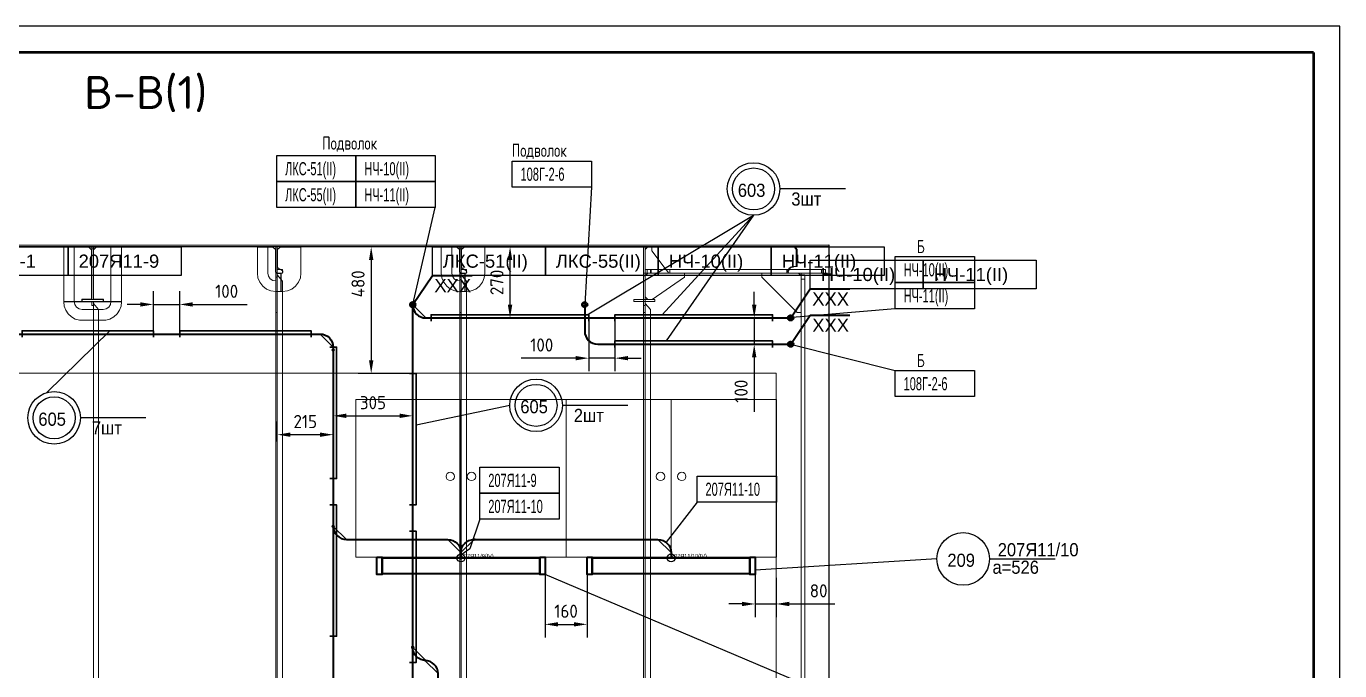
# Model space of a CAD drawing. Header units: millimetres. Extents: x -35117 to 70520, y -28859 to 27816.
# Drawn here: x -1362 to 3636, y -6737 to -4286 of the extents above; entities that cross this region are included whole.
import ezdxf
from ezdxf.enums import TextEntityAlignment as Align

# ---------------------------------------------------------------- set-up
doc = ezdxf.new("R2010")
doc.units = ezdxf.units.MM
doc.linetypes.add('HIDDEN1', pattern=[1, 0.5, -0.5])
for name, color, linetype in [('CABLE', 6, 'Continuous'), ('DIMENSION', 1, 'Continuous'), ('EQUIPMENT', 7, 'Continuous'), ('FORM', 7, 'Continuous'), ('Kabeli', 7, 'Continuous'), ('Выноски', 7, 'Continuous'), ('ВыноскиНаПолеЧертежа', 7, 'Continuous'), ('Насыщение', 7, 'Continuous'), ('ПозицииОборудования', 7, 'Continuous'), ('ТРАССЫскрытые', 7, 'Continuous'), ('ЭСН', 255, 'Continuous')]:
    doc.layers.add(name, color=color, linetype=linetype)
for name, color, linetype, lineweight in [('FORM1', 4, 'Continuous', 50), ('Hull', 1, 'Continuous', 40), ('Other', 3, 'Continuous', 60), ('ТРАССЫ', 7, 'Continuous', 40)]:
    doc.layers.add(name, color=color, linetype=linetype, lineweight=lineweight)
doc.styles.add('SIMPLEX', font='simplex.shx', dxfattribs={"width": 0.9, "height": 50})
doc.styles.get("Standard").update_dxf_attribs({"font": 'arial.ttf'})
doc.styles.add('Standard1', font='simplex.shx', dxfattribs={"height": 2.5})
doc.dimstyles.new('М_20 -1', dxfattribs={"dimscale": 0, "dimtxt": 50, "dimasz": 50, "dimexe": 50, "dimexo": 0, "dimgap": 25, "dimtad": 1, "dimdec": 0, "dimrnd": 5, "dimdsep": 46, "dimtxsty": 'SIMPLEX', "dimcen": 50, "dimclrd": 1, "dimclre": 1, "dimclrt": 3, "dimadec": 0, "dimazin": 0, "dimtfac": 1, "dimtdec": 0, "dimtmove": 0, "dimatfit": 3, "dimfxl": 1, "dimtolj": 1, "dimtzin": 0, "dimarcsym": 0})

# ---------------------------------------------------------------- blocks, each defined once
blk = doc.blocks.new('OF4198S')
at = {"layer": 'EQUIPMENT', "color": 2, "linetype": 'Continuous', "lineweight": 35}
for points in [[(-320, 62.5), (-300, 62.5), (-300, -2.5), (-320, -2.5)], [(-300, 60), (300, 60), (300, 0), (-300, 0)], [(-300, 60), (300, 60), (300, 0), (-300, 0)], [(300, 62.5), (320, 62.5), (320, -2.5), (300, -2.5)]]:
    blk.add_lwpolyline(points, close=True, dxfattribs=at)
blk = doc.blocks.new('*D81')
at = {"layer": 'Defpoints', "color": 0, "linetype": 'Continuous'}
for p in [(-12.5, -5124.5), (-49.6, -5606.3), (121, -5606.3)]:
    blk.add_point(p, dxfattribs=at)
at = {"layer": 'DIMENSION', "color": 1, "linetype": 'Continuous', "lineweight": -2}
for p, q in [((-12.5, -5124.5), (-99.6, -5124.5)), ((-49.6, -5174.5), (-49.6, -5556.3)), ((121, -5606.3), (-99.6, -5606.3))]:
    blk.add_line(p, q, dxfattribs=at)
at = {"layer": 'DIMENSION', "color": 1, "linetype": 'Continuous'}
for points in [[(-58, -5174.5), (-41.3, -5174.5), (-49.6, -5124.5)], [(-58, -5556.3), (-41.3, -5556.3), (-49.6, -5606.3)]]:
    blk.add_solid(points, dxfattribs=at)
at = {"layer": 'DIMENSION', "color": 3, "linetype": 'Continuous', "insert": (-99.6, -5265.4), "char_height": 50, "attachment_point": 5, "rotation": 90, "style": 'SIMPLEX'}
blk.add_mtext('\\A1;480', dxfattribs=at)
blk = doc.blocks.new('*U69')
at = {"layer": 'ЭСН', "lineweight": 30}
blk.add_lwpolyline([(500, -25), (500, 0), (0, 0), (0, -25)], dxfattribs=at)
blk = doc.blocks.new('*D85')
at = {"layer": 'Defpoints', "color": 0, "linetype": 'Continuous'}
for p in [(-778.4, -5343.8), (-878.4, -5443.8), (-778.4, -5443.8)]:
    blk.add_point(p, dxfattribs=at)
at = {"layer": 'DIMENSION', "color": 1, "linetype": 'Continuous', "lineweight": -2}
for p, q in [((-878.4, -5443.8), (-878.4, -5293.8)), ((-778.4, -5443.8), (-778.4, -5293.8)), ((-928.4, -5343.8), (-978.4, -5343.8)), ((-878.4, -5343.8), (-778.4, -5343.8)), ((-728.4, -5343.8), (-521.2, -5343.8))]:
    blk.add_line(p, q, dxfattribs=at)
at = {"layer": 'DIMENSION', "color": 1, "linetype": 'Continuous'}
for points in [[(-928.4, -5335.5), (-928.4, -5352.1), (-878.4, -5343.8)], [(-728.4, -5335.5), (-728.4, -5352.1), (-778.4, -5343.8)]]:
    blk.add_solid(points, dxfattribs=at)
at = {"layer": 'DIMENSION', "color": 3, "linetype": 'Continuous', "insert": (-599.8, -5293.8), "char_height": 50, "attachment_point": 5, "style": 'SIMPLEX'}
blk.add_mtext('\\A1;100', dxfattribs=at)
blk = doc.blocks.new('*D86')
at = {"layer": 'Defpoints', "color": 0, "linetype": 'Continuous'}
for p in [(-406.9, -5839.2), (-406.9, -5865.2), (-194.1, -6006.3)]:
    blk.add_point(p, dxfattribs=at)
at = {"layer": 'DIMENSION', "color": 1, "linetype": 'Continuous', "lineweight": -2}
for p, q in [((-406.9, -5865.2), (-406.9, -5789.2)), ((-194.1, -6006.3), (-194.1, -5789.2)), ((-244.1, -5839.2), (-356.9, -5839.2))]:
    blk.add_line(p, q, dxfattribs=at)
at = {"layer": 'DIMENSION', "color": 1, "linetype": 'Continuous'}
for points in [[(-356.9, -5830.9), (-356.9, -5847.5), (-406.9, -5839.2)], [(-244.1, -5830.9), (-244.1, -5847.5), (-194.1, -5839.2)]]:
    blk.add_solid(points, dxfattribs=at)
at = {"layer": 'DIMENSION', "color": 3, "linetype": 'Continuous', "insert": (-300.5, -5789.2), "char_height": 50, "attachment_point": 5, "style": 'SIMPLEX'}
blk.add_mtext('\\A1;215', dxfattribs=at)
blk = doc.blocks.new('*D87')
at = {"layer": 'Defpoints', "color": 0, "linetype": 'Continuous'}
for p in [(-194.1, -5647.2), (108.5, -5684.4), (108.5, -5767.5)]:
    blk.add_point(p, dxfattribs=at)
at = {"layer": 'DIMENSION', "color": 1, "linetype": 'Continuous', "lineweight": -2}
for p, q in [((-194.1, -5647.2), (-194.1, -5817.5)), ((108.5, -5684.4), (108.5, -5817.5)), ((-144.1, -5767.5), (58.5, -5767.5))]:
    blk.add_line(p, q, dxfattribs=at)
at = {"layer": 'DIMENSION', "color": 1, "linetype": 'Continuous'}
for points in [[(-144.1, -5759.1), (-144.1, -5775.8), (-194.1, -5767.5)], [(58.5, -5759.1), (58.5, -5775.8), (108.5, -5767.5)]]:
    blk.add_solid(points, dxfattribs=at)
at = {"layer": 'DIMENSION', "color": 3, "linetype": 'Continuous', "insert": (-42.8, -5717.5), "char_height": 50, "attachment_point": 5, "style": 'SIMPLEX'}
blk.add_mtext('\\A1;305', dxfattribs=at)
blk = doc.blocks.new('*U61')
at = {"layer": 'ЭСН', "lineweight": 30}
blk.add_lwpolyline([(600, -25), (600, 0), (0, 0), (0, -25)], dxfattribs=at)
blk = doc.blocks.new('*D112')
at = {"layer": 'Defpoints', "color": 0, "linetype": 'Continuous'}
for p in [(458.5, -5124.5), (478.9, -5124.5), (458.5, -5395.2)]:
    blk.add_point(p, dxfattribs=at)
at = {"layer": 'DIMENSION', "color": 1, "linetype": 'Continuous', "lineweight": -2}
for p, q in [((458.5, -5124.5), (528.9, -5124.5)), ((478.9, -5345.2), (478.9, -5174.5)), ((458.5, -5395.2), (528.9, -5395.2))]:
    blk.add_line(p, q, dxfattribs=at)
at = {"layer": 'DIMENSION', "color": 1, "linetype": 'Continuous'}
for points in [[(470.5, -5174.5), (487.2, -5174.5), (478.9, -5124.5)], [(470.5, -5345.2), (487.2, -5345.2), (478.9, -5395.2)]]:
    blk.add_solid(points, dxfattribs=at)
at = {"layer": 'DIMENSION', "color": 3, "linetype": 'Continuous', "insert": (428.9, -5259.9), "char_height": 50, "attachment_point": 5, "rotation": 90, "style": 'SIMPLEX'}
blk.add_mtext('\\A1;270', dxfattribs=at)
blk = doc.blocks.new('*D113')
at = {"layer": 'Defpoints', "color": 0, "linetype": 'Continuous'}
for p in [(778.1, -5407.7), (878.1, -5407.7), (878.1, -5548.1)]:
    blk.add_point(p, dxfattribs=at)
at = {"layer": 'DIMENSION', "color": 1, "linetype": 'Continuous', "lineweight": -2}
for p, q in [((778.1, -5407.7), (778.1, -5598.1)), ((878.1, -5407.7), (878.1, -5598.1)), ((728.1, -5548.1), (520.9, -5548.1)), ((878.1, -5548.1), (778.1, -5548.1)), ((928.1, -5548.1), (978.1, -5548.1))]:
    blk.add_line(p, q, dxfattribs=at)
at = {"layer": 'DIMENSION', "color": 1, "linetype": 'Continuous'}
for points in [[(728.1, -5539.8), (728.1, -5556.5), (778.1, -5548.1)], [(928.1, -5539.8), (928.1, -5556.5), (878.1, -5548.1)]]:
    blk.add_solid(points, dxfattribs=at)
at = {"layer": 'DIMENSION', "color": 3, "linetype": 'Continuous', "insert": (599.5, -5498.1), "char_height": 50, "attachment_point": 5, "style": 'SIMPLEX'}
blk.add_mtext('\\A1;100', dxfattribs=at)
blk = doc.blocks.new('*D114')
at = {"layer": 'Defpoints', "color": 0, "linetype": 'Continuous'}
for p in [(1487.9, -5395.2), (1408.1, -5495.2), (1501.2, -5495.2)]:
    blk.add_point(p, dxfattribs=at)
at = {"layer": 'DIMENSION', "color": 1, "linetype": 'Continuous', "lineweight": -2}
for p, q in [((1408.1, -5345.2), (1408.1, -5295.2)), ((1487.9, -5395.2), (1358.1, -5395.2)), ((1408.1, -5395.2), (1408.1, -5495.2)), ((1501.2, -5495.2), (1358.1, -5495.2)), ((1408.1, -5545.2), (1408.1, -5752.4))]:
    blk.add_line(p, q, dxfattribs=at)
at = {"layer": 'DIMENSION', "color": 1, "linetype": 'Continuous'}
for points in [[(1399.7, -5345.2), (1416.4, -5345.2), (1408.1, -5395.2)], [(1399.7, -5545.2), (1416.4, -5545.2), (1408.1, -5495.2)]]:
    blk.add_solid(points, dxfattribs=at)
at = {"layer": 'DIMENSION', "color": 3, "linetype": 'Continuous', "insert": (1358.1, -5673.8), "char_height": 50, "attachment_point": 5, "rotation": 90, "style": 'SIMPLEX'}
blk.add_mtext('\\A1;100', dxfattribs=at)
blk = doc.blocks.new('*D162')
at = {"color": 1, "lineweight": -2}
for p, q in [((1411.9, -6370.7), (1411.9, -6533.2)), ((1491.9, -6384.1), (1491.9, -6533.2)), ((1361.9, -6483.2), (1311.9, -6483.2)), ((1411.9, -6483.2), (1491.9, -6483.2)), ((1541.9, -6483.2), (1714.7, -6483.2))]:
    blk.add_line(p, q, dxfattribs=at)
at = {"color": 1}
for points in [[(1361.9, -6474.9), (1361.9, -6491.6), (1411.9, -6483.2)], [(1541.9, -6474.9), (1541.9, -6491.6), (1491.9, -6483.2)]]:
    blk.add_solid(points, dxfattribs=at)
at = {"layer": 'Defpoints', "color": 0}
for p in [(1411.9, -6370.7), (1491.9, -6384.1), (1491.9, -6483.2)]:
    blk.add_point(p, dxfattribs=at)
at = {"color": 3, "insert": (1653.3, -6433.2), "char_height": 50, "attachment_point": 5, "style": 'SIMPLEX'}
blk.add_mtext('\\A1;80', dxfattribs=at)
blk = doc.blocks.new('*D163')
at = {"color": 1, "lineweight": -2}
for p, q in [((771.9, -6338.2), (771.9, -6610.8)), ((611.9, -6351), (611.9, -6610.8)), ((661.9, -6560.8), (721.9, -6560.8))]:
    blk.add_line(p, q, dxfattribs=at)
at = {"color": 1}
for points in [[(661.9, -6552.4), (661.9, -6569.1), (611.9, -6560.8)], [(721.9, -6552.4), (721.9, -6569.1), (771.9, -6560.8)]]:
    blk.add_solid(points, dxfattribs=at)
at = {"layer": 'Defpoints', "color": 0}
for p in [(771.9, -6338.2), (611.9, -6351), (771.9, -6560.8)]:
    blk.add_point(p, dxfattribs=at)
at = {"color": 3, "insert": (691.9, -6510.8), "char_height": 50, "attachment_point": 5, "style": 'SIMPLEX'}
blk.add_mtext('\\A1;160', dxfattribs=at)
blk = doc.blocks.new('*U401')
for p, q in [((0, 0), (74.4, 110.2)), ((74.4, 110.2), (225.6, 110.2))]:
    blk.add_line(p, q)
blk.add_circle((0, 0), 10)
blk.add_circle((0, 0), 10)
for tag, p in [('НАЗВАНИЕ_ПЕРЕХОДА', (86.2, 116.4)), ('СПРАВКА_ПЕРЕХОДА', (82, 47.2))]:
    blk.add_attdef(tag, p, '', height=50)
at = {"flags": 1}
for tag, p in [('ДЛИНА_ПЕРЕХОДА', (104.7, -170.5)), ('СУФИКС', (95, -250.5)), ('ID_перех', (95, -319.4))]:
    blk.add_attdef(tag, p, '', height=50, dxfattribs=at)
blk = doc.blocks.new('*U405')
for p, q in [((0, 0), (74.4, 110.2)), ((74.4, 110.2), (225.6, 110.2))]:
    blk.add_line(p, q)
blk.add_circle((0, 0), 10)
blk.add_circle((0, 0), 10)
for tag, p in [('НАЗВАНИЕ_ПЕРЕХОДА', (86.2, 116.4)), ('СПРАВКА_ПЕРЕХОДА', (82, 47.2))]:
    blk.add_attdef(tag, p, '', height=50)
at = {"flags": 1}
for tag, p in [('ДЛИНА_ПЕРЕХОДА', (104.7, -170.5)), ('СУФИКС', (95, -250.5)), ('ID_перех', (95, -319.4))]:
    blk.add_attdef(tag, p, '', height=50, dxfattribs=at)
blk = doc.blocks.new('*U425')
for p, q in [((0, 0), (74.4, 110.2)), ((74.4, 110.2), (225.6, 110.2))]:
    blk.add_line(p, q)
blk.add_circle((0, 0), 10)
blk.add_circle((0, 0), 10)
for tag, p in [('НАЗВАНИЕ_ПЕРЕХОДА', (86.2, 116.4)), ('СПРАВКА_ПЕРЕХОДА', (82, 47.2))]:
    blk.add_attdef(tag, p, '', height=50)
at = {"flags": 1}
for tag, p in [('ДЛИНА_ПЕРЕХОДА', (104.7, -170.5)), ('СУФИКС', (95, -250.5)), ('ID_перех', (95, -319.4))]:
    blk.add_attdef(tag, p, '', height=50, dxfattribs=at)

msp = doc.modelspace()

# ---------------------------------------------------------------- linework, layer by layer
at = {"color": 3}
for p, q in [((-3907.867, -5118.158), (1691.886, -5117.533)), ((1691.885, -5124.533), (-3907.867, -5124.533))]:
    msp.add_line(p, q, dxfattribs=at)
at = {"color": 4, "linetype": 'Continuous', "ltscale": 0.3}
msp.add_line((1491.885, -5705.555), (1491.885, -6305.555), dxfattribs=at)
at = {"layer": 'CABLE', "color": 2, "linetype": 'Continuous', "lineweight": 50}
for centre in [(108.458, -5344.533), (1546.675, -5395.228)]:
    msp.add_circle(centre, 8.849, dxfattribs=at)
at = {"layer": 'CABLE', "color": 6, "linetype": 'Continuous', "lineweight": 50}
for centre in [(762.929, -5344.533), (1546.675, -5495.228)]:
    msp.add_circle(centre, 8.849, dxfattribs=at)
at = {"layer": 'FORM', "color": 7}
msp.add_lwpolyline([(-13163.591, -16165.54), (3636.409, -16165.54), (3636.409, -4285.54), (-13163.591, -4285.54)], close=True, dxfattribs=at)
at = {"layer": 'FORM1'}
for q in [(-12763.591, -4385.54), (3536.409, -16065.54)]:
    msp.add_line((3536.409, -4385.54), q, dxfattribs=at)
at = {"layer": 'Hull', "color": 86, "linetype": 'Continuous', "lineweight": 20}
for p, q in [((-1179.864, -5332.535), (-1179.864, -5124.533)), ((-1113.867, -5135.535), (-1123.864, -5125.534)), ((-1123.864, -5125.534), (-1113.867, -5135.535)), ((-1113.867, -5323.532), (-1113.867, -5135.535)), ((-1113.867, -5135.535), (-1113.867, -5323.532)), ((-1112.866, -5131.604), (-1106.866, -5131.604)), ((-1112.866, -5131.604), (-1106.866, -5131.604)), ((-1106.866, -5124.533), (-1106.866, -5324.533)), ((-1106.866, -5324.533), (-1106.866, -5124.533)), ((-999.865, -5332.535), (-999.865, -5125.534)), ((-999.865, -5125.534), (-999.865, -5332.535)), ((-442.865, -5224.533), (-442.865, -5124.533)), ((-413.867, -5134.534), (-423.864, -5125.534)), ((-423.864, -5125.534), (-413.867, -5134.534)), ((-413.867, -5219.535), (-413.867, -5134.534)), ((-406.866, -5124.533), (-412.866, -5124.533)), ((-406.866, -5124.533), (-406.866, -5224.533)), ((-406.866, -5224.533), (-406.866, -5124.533)), ((-316.864, -5224.533), (-316.864, -5125.534)), ((257.135, -5224.533), (257.135, -5124.533)), ((286.133, -5134.534), (276.136, -5125.534)), ((276.136, -5125.534), (286.133, -5134.534)), ((286.133, -5219.535), (286.133, -5134.534)), ((293.134, -5124.533), (287.134, -5124.533)), ((287.134, -5131.604), (293.134, -5131.604)), ((287.134, -5131.604), (293.134, -5131.604)), ((293.134, -5124.533), (293.134, -5224.533)), ((293.134, -5224.533), (293.134, -5124.533)), ((383.136, -5224.533), (383.136, -5125.534)), ((993.134, -5324.533), (993.134, -5124.533)), ((993.134, -5224.533), (993.134, -5124.533)), ((1568.232, -5134.534), (1572.12, -5134.534)), ((-440.582, -5236.014), (-442.865, -5224.533)), ((-434.076, -5245.746), (-440.582, -5236.014)), ((-424.346, -5252.25), (-434.076, -5245.746)), ((-407.867, -5225.534), (-413.867, -5219.535)), ((-412.866, -5239.536), (-406.866, -5239.536)), ((-407.867, -5225.534), (-392.865, -5225.534)), ((-406.866, -5211.142), (-406.866, -5224.533)), ((-386.865, -5211.142), (-406.866, -5211.142)), ((-406.866, -5224.533), (-386.865, -5224.533)), ((-406.866, -5224.533), (-406.866, -7718.534)), ((-406.866, -5224.533), (-406.866, -5234.534)), ((-386.865, -5255.521), (-406.866, -5231.684)), ((-406.866, -7711.383), (-406.866, -5231.684)), ((-406.866, -5234.534), (-406.866, -5374.533)), ((-392.865, -5294.535), (-392.865, -5225.534)), ((-392.865, -5225.534), (-392.865, -5294.535)), ((-386.865, -5224.533), (-386.865, -5211.142)), ((-386.865, -5211.142), (-386.865, -5224.533)), ((-326.245, -5259.534), (-319.25, -5242.652)), ((-319.25, -5242.652), (-316.864, -5224.533)), ((259.418, -5236.014), (257.135, -5224.533)), ((265.924, -5245.746), (259.418, -5236.014)), ((275.654, -5252.25), (265.924, -5245.746)), ((292.133, -5225.534), (286.133, -5219.535)), ((287.134, -5239.536), (293.134, -5239.536)), ((292.133, -5225.534), (307.135, -5225.534)), ((293.134, -5211.142), (293.134, -5224.533)), ((313.135, -5211.142), (293.134, -5211.142)), ((293.134, -5224.533), (313.135, -5224.533)), ((293.134, -5224.533), (293.134, -7718.534)), ((293.134, -5224.533), (293.134, -5234.534)), ((313.135, -5255.521), (293.134, -5231.684)), ((293.134, -7711.383), (293.134, -5231.684)), ((293.134, -5234.534), (293.134, -5374.533)), ((307.135, -5294.535), (307.135, -5225.534)), ((307.135, -5225.534), (307.135, -5294.535)), ((313.135, -5224.533), (313.135, -5211.142)), ((313.135, -5211.142), (313.135, -5224.533)), ((373.755, -5259.534), (380.75, -5242.652)), ((380.75, -5242.652), (383.136, -5224.533)), ((993.134, -5234.534), (987.134, -5234.534)), ((993.134, -5211.142), (993.134, -5224.533)), ((1013.135, -5211.142), (993.134, -5211.142)), ((993.134, -5224.533), (1013.135, -5224.533)), ((993.134, -5224.533), (993.134, -5234.534)), ((993.134, -5234.534), (993.134, -5374.533)), ((1013.135, -5224.533), (1013.135, -5211.142)), ((1013.135, -5224.533), (1013.135, -5211.142)), ((1143.134, -5239.536), (1020.136, -5324.533)), ((1143.134, -5224.533), (1143.134, -5239.536)), ((1535.407, -5214.969), (1539.295, -5214.969)), ((1539.295, -5214.969), (1543.427, -5206.858)), ((1539.533, -5206.858), (1543.427, -5206.858)), ((1543.427, -5206.858), (1549.604, -5201.438)), ((1545.71, -5201.438), (1549.604, -5201.438)), ((1568.232, -5199.533), (1552.997, -5199.533)), ((1577.137, -5224.533), (1587.134, -5234.534)), ((1587.134, -5374.533), (1587.134, -5234.534)), ((1587.134, -5234.534), (1587.134, -5374.533)), ((1600.525, -5247.217), (1587.134, -5247.217)), ((1600.525, -7711.383), (1600.525, -5231.684)), ((1600.525, -7695.85), (1600.525, -5247.217)), ((-412.866, -5254.532), (-424.346, -5252.25)), ((-386.865, -7687.546), (-386.865, -5255.521)), ((-386.865, -5294.535), (-368.75, -5292.148)), ((-368.75, -5292.148), (-351.867, -5285.154)), ((-351.867, -5285.154), (-337.371, -5274.033)), ((-337.371, -5274.033), (-326.245, -5259.534)), ((287.134, -5254.532), (275.654, -5252.25)), ((313.135, -7687.546), (313.135, -5255.521)), ((313.135, -5294.535), (331.25, -5292.148)), ((331.25, -5292.148), (348.133, -5285.154)), ((348.133, -5285.154), (362.629, -5274.033)), ((362.629, -5274.033), (373.755, -5259.534)), ((-1177.581, -5344.016), (-1179.864, -5332.535)), ((-1171.081, -5353.748), (-1177.581, -5344.016)), ((-1150.866, -5332.535), (-1150.866, -5323.532)), ((-1113.867, -5323.532), (-1150.866, -5323.532)), ((-1150.866, -5323.532), (-1150.866, -5332.535)), ((-1149.865, -5332.535), (-1149.865, -5324.533)), ((-1149.865, -5324.533), (-1069.867, -5324.533)), ((-1069.867, -5332.535), (-1149.865, -5332.535)), ((-1112.866, -5347.535), (-1106.866, -5347.535)), ((-1106.866, -5332.535), (-1106.866, -7718.534)), ((-1106.866, -5332.535), (-1106.866, -5342.533)), ((-1086.865, -5363.52), (-1106.866, -5339.685)), ((-1106.866, -7711.383), (-1106.866, -5339.685)), ((-1069.867, -5324.533), (-1069.867, -5332.535)), ((-1069.867, -5332.535), (-1069.867, -5324.533)), ((-1001.696, -5350.168), (-999.865, -5333.533)), ((950.135, -5332.535), (950.135, -5324.533)), ((950.135, -5324.533), (1030.133, -5324.533)), ((1030.133, -5332.535), (950.135, -5332.535)), ((987.134, -5347.535), (993.134, -5347.535)), ((993.134, -7668.534), (993.134, -5332.535)), ((993.134, -5332.535), (993.134, -7718.534)), ((993.134, -5332.535), (993.134, -5342.533)), ((1013.135, -5363.52), (993.134, -5339.685)), ((993.134, -7711.383), (993.134, -5339.685)), ((993.134, -5342.533), (993.134, -5482.535)), ((1030.133, -5324.533), (1030.133, -5332.535)), ((1030.133, -5332.535), (1030.133, -5324.533)), ((-1161.346, -5360.251), (-1171.081, -5353.748)), ((-1149.865, -5362.534), (-1161.346, -5360.251)), ((-1086.865, -7687.546), (-1086.865, -5363.52)), ((-1043.707, -5399.182), (-1029.046, -5391.12)), ((-1029.046, -5391.12), (-1016.717, -5379.807)), ((-1016.717, -5379.807), (-1007.421, -5365.891)), ((-1007.421, -5365.891), (-1001.696, -5350.168)), ((1013.135, -7687.546), (1013.135, -5363.52)), ((-1059.863, -5403.534), (-1043.707, -5399.182))]:
    msp.add_line(p, q, dxfattribs=at)
at = {"layer": 'Hull', "color": 3, "lineweight": 25, "ltscale": 500}
msp.add_line((1691.885, -5117.533), (1691.885, -7724.555), dxfattribs=at)
at = {"layer": 'Hull', "color": 86, "linetype": 'Continuous', "lineweight": 20}
for points in [[(-1150.866, -5332.535), (-1219.867, -5332.535), (-1219.867, -5125.534), (-1123.864, -5125.534)], [(-1179.864, -5124.533), (-1179.864, -5332.535), (-1177.581, -5344.016), (-1171.081, -5353.748), (-1161.346, -5360.251), (-1149.865, -5362.534)], [(-1149.865, -5362.534), (-1069.867, -5362.534), (-1058.386, -5360.251), (-1048.651, -5353.748), (-1042.15, -5344.016), (-1039.868, -5332.535), (-1039.868, -5124.533), (-767.865, -5124.533)], [(-1106.866, -5124.533), (-1112.866, -5124.533), (-1112.866, -5131.604)], [(-1106.866, -5124.533), (-1112.866, -5124.533), (-1112.866, -5131.604)], [(-1106.866, -5324.533), (-1112.866, -5324.533), (-1112.866, -5124.533), (-1106.866, -5124.533)], [(-1106.866, -5124.533), (-1106.866, -5131.604), (-1106.866, -5134.534)], [(-1106.866, -5134.534), (-1106.866, -5131.604), (-1106.866, -5124.533)], [(-1106.866, -5124.533), (-1106.866, -5131.604), (-1106.866, -5134.534)], [(-1106.866, -5134.534), (-1106.866, -5131.604), (-1106.866, -5124.533)], [(-1105.865, -5135.535), (-1095.867, -5125.534), (-999.865, -5125.534)], [(-999.865, -5332.535), (-1068.866, -5332.535), (-1068.866, -5323.532), (-1105.865, -5323.532), (-1105.865, -5135.535)], [(-392.865, -5294.535), (-412.866, -5294.535), (-430.981, -5292.148), (-447.863, -5285.154), (-462.365, -5274.033), (-473.486, -5259.534), (-480.481, -5242.652), (-482.867, -5224.533), (-482.867, -5125.534), (-423.864, -5125.534)], [(-442.865, -5124.533), (-442.865, -5224.533), (-440.582, -5236.014), (-434.076, -5245.746), (-424.346, -5252.25), (-412.866, -5254.532)], [(-413.867, -5134.534), (-413.867, -5219.535), (-407.867, -5225.534)], [(-412.866, -5124.533), (-412.866, -5224.533), (-406.866, -5224.533)], [(-405.865, -5134.534), (-395.867, -5125.534), (-316.864, -5125.534)], [(-386.865, -5294.535), (-391.864, -5294.535), (-391.864, -5225.534), (-388.214, -5224.295), (-386.071, -5221.085), (-386.322, -5217.237), (-388.867, -5214.341), (-403.863, -5205.68), (-405.865, -5202.213), (-405.865, -5134.534)], [(-316.864, -5125.534), (-316.864, -5224.533), (-319.25, -5242.652), (-326.245, -5259.534), (-337.371, -5274.033), (-351.867, -5285.154), (-368.75, -5292.148), (-386.865, -5294.535)], [(307.135, -5294.535), (287.134, -5294.535), (269.019, -5292.148), (252.137, -5285.154), (237.635, -5274.033), (226.514, -5259.534), (219.519, -5242.652), (217.133, -5224.533), (217.133, -5125.534), (276.136, -5125.534)], [(257.135, -5124.533), (257.135, -5224.533), (259.418, -5236.014), (265.924, -5245.746), (275.654, -5252.25), (287.134, -5254.532)], [(286.133, -5134.534), (286.133, -5219.535), (292.133, -5225.534)], [(293.134, -5124.533), (287.134, -5124.533), (287.134, -5131.604)], [(293.134, -5124.533), (287.134, -5124.533), (287.134, -5131.604)], [(287.134, -5124.533), (287.134, -5224.533), (293.134, -5224.533)], [(293.134, -5124.533), (293.134, -5131.604), (293.134, -5134.534)], [(293.134, -5134.534), (293.134, -5131.604), (293.134, -5124.533)], [(293.134, -5124.533), (293.134, -5131.604), (293.134, -5134.534)], [(293.134, -5134.534), (293.134, -5131.604), (293.134, -5124.533)], [(294.135, -5134.534), (304.133, -5125.534), (383.136, -5125.534)], [(313.135, -5294.535), (308.136, -5294.535), (308.136, -5225.534), (311.786, -5224.295), (313.929, -5221.085), (313.678, -5217.237), (311.133, -5214.341), (296.137, -5205.68), (294.135, -5202.213), (294.135, -5134.534)], [(383.136, -5125.534), (383.136, -5224.533), (380.75, -5242.652), (373.755, -5259.534), (362.629, -5274.033), (348.133, -5285.154), (331.25, -5292.148), (313.135, -5294.535)], [(993.134, -5324.533), (987.134, -5324.533), (987.134, -5124.533), (993.134, -5124.533)], [(987.134, -5134.534), (987.134, -5224.533), (993.134, -5224.533)], [(993.134, -5124.533), (993.134, -5134.534), (993.134, -5324.533)], [(1687.134, -5224.533), (993.134, -5224.533), (993.134, -5134.534), (1003.132, -5124.533)], [(993.134, -5124.533), (993.134, -5134.534), (993.134, -5224.533)], [(1533.96, -5224.533), (1082.868, -5224.533), (1065.87, -5202.213), (1018.134, -5139.536), (1018.134, -5124.533)], [(1572.12, -5134.534), (1564.502, -5124.533), (1560.614, -5124.533)], [(1560.614, -5124.533), (1568.232, -5134.534), (1568.232, -5199.533)], [(1568.232, -5199.533), (1572.12, -5199.533), (1572.12, -5134.534)], [(-406.866, -5224.533), (-412.866, -5224.533), (-412.866, -7718.534), (-406.866, -7718.534)], [(-412.866, -5239.536), (-412.866, -5224.533), (-406.866, -5224.533)], [(-406.866, -5374.533), (-412.866, -5374.533), (-412.866, -5239.536)], [(-406.866, -7668.534), (-406.866, -5274.533), (-406.866, -5272.251), (-406.866, -5265.747), (-406.866, -5256.015), (-406.866, -5244.535), (-406.866, -5224.533)], [(-406.866, -5374.533), (-406.866, -5239.536), (-406.866, -5224.533)], [(-406.866, -5231.684), (-386.865, -5255.521), (-386.865, -7687.546), (-406.866, -7711.383)], [(293.134, -5224.533), (287.134, -5224.533), (287.134, -7718.534), (293.134, -7718.534)], [(287.134, -5239.536), (287.134, -5224.533), (293.134, -5224.533)], [(293.134, -5374.533), (287.134, -5374.533), (287.134, -5239.536)], [(293.134, -7668.534), (293.134, -5274.533), (293.134, -5272.251), (293.134, -5265.747), (293.134, -5256.015), (293.134, -5244.535), (293.134, -5224.533)], [(293.134, -5374.533), (293.134, -5239.536), (293.134, -5224.533)], [(293.134, -5231.684), (313.135, -5255.521), (313.135, -7687.546), (293.134, -7711.383)], [(993.134, -5224.533), (987.134, -5224.533), (987.134, -5234.534)], [(987.134, -5234.534), (987.134, -5374.533), (993.134, -5374.533)], [(1143.134, -5224.533), (1003.132, -5224.533), (993.134, -5234.534)], [(993.134, -5374.533), (993.134, -5246.872), (993.134, -5224.533)], [(993.134, -5234.534), (993.134, -5314.536), (1003.132, -5324.533), (1020.136, -5324.533)], [(1000.287, -5224.533), (1679.981, -5224.533), (1679.981, -5211.142), (1000.287, -5211.142), (1000.287, -5224.533)], [(1664.454, -5224.533), (1015.815, -5224.533), (1015.815, -5211.142), (1664.454, -5211.142), (1664.454, -5224.533)], [(1020.136, -5324.533), (1143.134, -5239.536), (1143.134, -5224.533)], [(1086.756, -5224.533), (1532.404, -5224.533), (1532.404, -5211.142), (1086.756, -5211.142), (1086.756, -5224.533)], [(1587.134, -5374.533), (1572.132, -5374.533), (1437.134, -5239.536), (1437.134, -5224.533), (1577.137, -5224.533)], [(1552.997, -5199.533), (1545.71, -5201.438), (1539.533, -5206.858), (1535.407, -5214.969), (1533.96, -5224.533)], [(1533.96, -5224.533), (1537.848, -5224.533), (1539.295, -5214.969)], [(1549.604, -5201.438), (1556.885, -5199.533), (1552.997, -5199.533)], [(1677.137, -5224.533), (1587.134, -5224.533), (1587.134, -7718.534), (1677.137, -7718.534)], [(1600.525, -7711.383), (1587.134, -7711.383), (1587.134, -5231.684), (1600.525, -5231.684)], [(1587.134, -5247.217), (1587.134, -7695.85), (1600.525, -7695.85)], [(1600.525, -5231.684), (1600.525, -5255.521), (1600.525, -7687.546), (1600.525, -7711.383)], [(1600.525, -5247.217), (1600.525, -5255.521), (1600.525, -7687.546), (1600.525, -7695.85)], [(-1059.863, -5403.534), (-1159.863, -5403.534), (-1176.025, -5399.182), (-1190.686, -5391.12), (-1203.015, -5379.807), (-1212.31, -5365.891), (-1218.035, -5350.168), (-1219.867, -5333.533), (-999.865, -5333.533)], [(-1112.866, -5347.535), (-1112.866, -5332.535), (-1106.866, -5332.535)], [(-1106.866, -5324.533), (-1106.866, -5317.466), (-1106.866, -5314.536)], [(-1106.866, -5314.536), (-1106.866, -5317.466), (-1106.866, -5324.533)], [(-1106.866, -5324.533), (-1106.866, -5317.466), (-1106.866, -5314.536)], [(-1106.866, -5314.536), (-1106.866, -5317.466), (-1106.866, -5324.533)], [(-1106.866, -7668.534), (-1106.866, -5382.535), (-1106.866, -5380.252), (-1106.866, -5373.746), (-1106.866, -5364.014), (-1106.866, -5352.533), (-1106.866, -5332.535)], [(-1106.866, -5339.685), (-1086.865, -5363.52), (-1086.865, -7687.546), (-1106.866, -7711.383)], [(-999.865, -5333.533), (-1001.696, -5350.168), (-1007.421, -5365.891), (-1016.717, -5379.807), (-1029.046, -5391.12), (-1043.707, -5399.182), (-1059.863, -5403.534)], [(993.134, -5332.535), (987.134, -5332.535), (987.134, -7718.534), (993.134, -7718.534)], [(987.134, -5347.535), (987.134, -5332.535), (993.134, -5332.535)], [(993.134, -5482.535), (987.134, -5482.535), (987.134, -5347.535)], [(993.134, -5482.535), (993.134, -5347.535), (993.134, -5332.535)], [(993.134, -5339.685), (1013.135, -5363.52), (1013.135, -7687.546), (993.134, -7711.383)]]:
    msp.add_lwpolyline(points, dxfattribs=at)
at = {"layer": 'Kabeli', "color": 231}
for points in [[(291.885, -6308.183), (291.885, -6308.183), (291.885, -6287.991), (241.885, -6237.991), (-144.08, -6237.991), (-194.08, -6187.991), (-194.08, -6187.991), (-194.08, -6187.991), (-194.08, -5517.004), (-194.08, -5517.004), (-194.08, -5506.284), (-244.08, -5456.284), (-1657.867, -5456.284), (-1657.867, -5456.284), (-1707.867, -5406.284), (-1707.867, -5406.284), (-1707.867, -5406.284), (-1707.867, -5344.533), (-1707.533, -5344.343)], [(1091.885, -6308.183), (1091.885, -6308.183), (1091.885, -6287.991), (1041.885, -6237.991), (341.885, -6237.991), (341.885, -6237.991), (291.885, -6287.991), (291.885, -6308.183), (291.885, -6308.183), (291.885, -6308.183)]]:
    msp.add_lwpolyline(points, dxfattribs=at)
at = {"layer": 'Kabeli', "color": 5}
for points in [[(1547.009, -5395.038), (1546.675, -5395.228), (158.458, -5395.228), (108.458, -5345.228), (108.458, -5345.228), (108.792, -5344.343)], [(1547.009, -5395.038), (1546.675, -5395.228), (158.458, -5395.228), (108.458, -5345.228), (108.458, -5345.228), (108.792, -5344.343)], [(108.458, -6824.01), (108.458, -6824.01), (108.458, -6648.394), (108.458, -6648.394), (108.458, -5344.533), (108.792, -5344.343)], [(205.04, -6824.01), (205.04, -6824.01), (205.04, -6748.394), (155.04, -6698.394), (158.458, -6698.394), (108.458, -6648.394), (108.458, -5344.533), (108.792, -5344.343)]]:
    msp.add_lwpolyline(points, dxfattribs=at)
at = {"layer": 'Kabeli', "color": 2}
for centre in [(108.458, -5344.533), (108.458, -5344.533), (108.458, -5344.533), (108.458, -5344.533), (108.458, -5345.228), (108.458, -5345.228), (108.458, -5345.228), (1546.675, -5395.228), (1546.675, -5395.228), (108.458, -6648.394)]:
    msp.add_circle(centre, 4, dxfattribs=at)
at = {"layer": 'Kabeli', "color": 6}
for centre in [(1546.675, -5495.228), (1546.675, -5495.228), (-194.08, -5517.004), (-194.08, -5517.004), (-194.08, -6187.991), (341.885, -6237.991), (341.885, -6237.991), (341.885, -6237.991), (291.885, -6308.183), (291.885, -6308.183)]:
    msp.add_circle(centre, 4, dxfattribs=at)
at = {"layer": 'Other', "color": 5, "linetype": 'Continuous', "lineweight": 18}
for p in [(-3707.867, -5605.555), (1491.885, -7705.555)]:
    msp.add_line(p, (1491.885, -5605.555), dxfattribs=at)
at = {"layer": 'Other', "color": 251, "linetype": 'Continuous', "lineweight": 20}
for p, q in [((-108.115, -5705.555), (-108.115, -6305.555)), ((-108.115, -5705.555), (691.885, -5705.555)), ((291.885, -6305.555), (291.885, -5705.555)), ((691.885, -5705.555), (691.885, -6305.555)), ((691.885, -5705.555), (691.885, -6305.555)), ((691.885, -5705.555), (1491.885, -5705.555)), ((1091.885, -6305.555), (1091.885, -5705.555)), ((-108.115, -6305.555), (691.885, -6305.555)), ((691.885, -6305.555), (1491.885, -6305.555))]:
    msp.add_line(p, q, dxfattribs=at)
for centre in [(251.545, -5997.965), (332.225, -5997.965), (1051.545, -5997.965), (1132.225, -5997.965)]:
    msp.add_circle(centre, 16.15, dxfattribs=at)
at = {"layer": 'Выноски', "color": 1}
for points in [[(-409.254, -4876.412), (-409.254, -4777.412), (-107.617, -4777.412), (-107.617, -4876.412), (-409.254, -4876.412)], [(-107.617, -4876.412), (-107.617, -4777.412), (194.02, -4777.412), (194.02, -4876.412), (-107.617, -4876.412)], [(486.863, -4897.284), (486.863, -4798.284), (788.5, -4798.284), (788.5, -4897.284), (486.863, -4897.284)], [(-409.254, -4975.412), (-409.254, -4876.412), (-107.617, -4876.412), (-107.617, -4975.412), (-409.254, -4975.412)], [(-107.617, -4975.412), (-107.617, -4876.412), (194.02, -4876.412), (194.02, -4975.412), (-107.617, -4975.412)], [(108.458, -5344.533), (194.02, -4975.412)], [(1944.65, -5260.836), (1944.65, -5161.836), (2246.288, -5161.836), (2246.288, -5260.836), (1944.65, -5260.836)], [(1944.65, -5359.836), (1944.65, -5260.836), (2246.288, -5260.836), (2246.288, -5359.836), (1944.65, -5359.836)], [(1944.65, -5359.836), (1537.826, -5395.228)], [(1546.675, -5495.228), (1944.65, -5595.363)], [(1944.65, -5694.363), (1944.65, -5595.363), (2246.288, -5595.363), (2246.288, -5694.363), (1944.65, -5694.363)], [(364.121, -6062.007), (364.121, -5963.007), (665.759, -5963.007), (665.759, -6062.007), (364.121, -6062.007)], [(1190.642, -6095.787), (1190.642, -5996.787), (1492.279, -5996.787), (1492.279, -6095.787), (1190.642, -6095.787)], [(364.121, -6161.007), (364.121, -6062.007), (665.759, -6062.007), (665.759, -6161.007), (364.121, -6161.007)], [(1190.642, -6095.787), (1072.488, -6248.45)], [(364.121, -6161.007), (325.434, -6273.118), (291.885, -6297.444)]]:
    msp.add_lwpolyline(points, dxfattribs=at)
at = {"layer": 'ВыноскиНаПолеЧертежа', "color": 0}
for points in [[(-1633.154, -5124.097), (-1203.154, -5124.097), (-1203.154, -5234.097), (-1633.154, -5234.097)], [(-1203.154, -5124.097), (-773.154, -5124.097), (-773.154, -5234.097), (-1203.154, -5234.097)], [(183.171, -5124.097), (613.171, -5124.097), (613.171, -5234.097), (183.171, -5234.097)], [(613.171, -5124.097), (1043.171, -5124.097), (1043.171, -5234.097), (613.171, -5234.097)], [(1043.171, -5124.097), (1473.171, -5124.097), (1473.171, -5234.097), (1043.171, -5234.097)], [(1473.171, -5124.097), (1903.171, -5124.097), (1903.171, -5234.097), (1473.171, -5234.097)], [(1621.388, -5174.792), (2051.388, -5174.792), (2051.388, -5284.792), (1621.388, -5284.792)], [(2051.388, -5174.792), (2481.388, -5174.792), (2481.388, -5284.792), (2051.388, -5284.792)]]:
    msp.add_lwpolyline(points, close=True, dxfattribs=at)
at = {"layer": 'Насыщение', "color": 1}
for points in [[(-1283.683, -5679.114), (-1043.95, -5443.784)], [(477.854, -5727.715), (120.958, -5803.142)]]:
    msp.add_lwpolyline(points, dxfattribs=at)
for centre, radius in [((1405.695, -4904.436), 100), ((1405.695, -4904.436), 80), ((577.854, -5727.715), 100), ((577.854, -5727.715), 80), ((-1256.363, -5775.31), 100), ((-1256.363, -5775.31), 80)]:
    msp.add_circle(centre, radius, dxfattribs=at)
at = {"layer": 'ПозицииОборудования', "color": 1}
for p, q in [((1755.275, -4904.436), (1505.695, -4904.436)), ((927.434, -5727.715), (677.854, -5727.715)), ((-906.783, -5775.31), (-1156.363, -5775.31)), ((2303.258, -6311.912), (2552.839, -6311.912))]:
    msp.add_line(p, q, dxfattribs=at)
for points in [[(788.5, -4897.284), (762.929, -5344.533)], [(772.008, -5382.728), (1405.695, -5004.436), (1057.843, -5382.728)], [(1405.695, -5004.436), (1072.366, -5482.728)], [(2103.258, -6311.912), (1411.885, -6354.932)], [(1940.54, -6934.295), (611.885, -6370.683)]]:
    msp.add_lwpolyline(points, dxfattribs=at)
msp.add_circle((2203.258, -6311.912), 100, dxfattribs=at)
at = {"layer": 'ТРАССЫ', "color": 2, "ltscale": 200}
for points in [[(205.04, -6824.01), (205.04, -6748.394, 0.41421356), (155.04, -6698.394), (158.458, -6698.394, -0.41421356), (108.458, -6648.394), (108.458, -5344.533)], [(108.458, -5345.228), (108.458, -5345.228, 0.41421356), (158.458, -5395.228), (1546.675, -5395.228)]]:
    msp.add_lwpolyline(points, format="xyb", dxfattribs=at)
at = {"layer": 'ТРАССЫ', "color": 6}
for points in [[(762.929, -5344.533), (762.929, -5445.228, 0.41421356), (812.929, -5495.228), (1546.675, -5495.228)], [(-1657.867, -5456.284), (-244.08, -5456.284, -0.41421356), (-194.08, -5506.284), (-194.08, -5517.004)], [(-194.08, -6187.991), (-194.08, -6187.991, 0.41421356), (-144.08, -6237.991), (241.885, -6237.991, -0.41421356), (291.885, -6287.991), (291.885, -6308.183)], [(291.885, -6308.183), (291.885, -6287.991, -0.41421356), (341.885, -6237.991), (341.885, -6237.991)], [(341.885, -6237.991), (1041.885, -6237.991, -0.41421356), (1091.885, -6287.991), (1091.885, -6308.183)]]:
    msp.add_lwpolyline(points, format="xyb", dxfattribs=at)
msp.add_lwpolyline([(-194.08, -5517.004), (-194.08, -6824.01)], dxfattribs=at)
at = {"layer": 'ТРАССЫ', "color": 2, "linetype": 'HIDDEN1', "ltscale": 500}
msp.add_lwpolyline([(108.458, -6824.01), (108.458, -6648.394)], dxfattribs=at)
at = {"layer": 'ТРАССЫскрытые', "color": 6}
for centre in [(291.885, -6308.183), (1091.885, -6308.183)]:
    msp.add_circle(centre, 15, dxfattribs=at)

# ---------------------------------------------------------------- block references
for p in [(291.885, -6368.183), (1091.885, -6368.183)]:
    msp.add_blockref('OF4198S', p)
at = {"layer": 'ТРАССЫ'}
ref = msp.add_blockref('*U425', (108.792, -5344.343), dxfattribs=at)
ref.add_attrib('СПРАВКА_ПЕРЕХОДА', 'ХХХ', (190.825, -5297.127), dxfattribs={"layer": '0', "height": 50})
ref = msp.add_blockref('*U401', (1547.009, -5395.038), dxfattribs=at)
ref.add_attrib('СПРАВКА_ПЕРЕХОДА', 'ХХХ', (1629.041, -5347.822), dxfattribs={"layer": '0', "height": 50})
ref = msp.add_blockref('*U405', (1547.009, -5495.038), dxfattribs=at)
ref.add_attrib('СПРАВКА_ПЕРЕХОДА', 'ХХХ', (1629.041, -5447.822), dxfattribs={"layer": '0', "height": 50})
at = {"layer": 'ЭСН'}
for name, p in [('*U61', (178.059, -5382.728)), ('*U61', (878.059, -5382.728)), ('*U69', (-1378.376, -5443.784)), ('*U69', (-778.376, -5443.784)), ('*U61', (878.059, -5482.728))]:
    msp.add_blockref(name, p, dxfattribs=at)
at = {"layer": 'ЭСН', "rotation": 270}
for p in [(-181.58, -5506.284), (120.958, -5606.284), (-181.58, -6106.284), (120.958, -6206.284)]:
    msp.add_blockref('*U69', p, dxfattribs=at)

# ---------------------------------------------------------------- texts
at = {"color": 4, "style": 'Standard1'}
msp.add_text('В-В(1)', height=125, dxfattribs=at).set_placement((-907.791, -4537.434), align=Align.MIDDLE_CENTER)
at = {"layer": 'FORM', "color": 3, "style": 'Standard1', "width": 0.7}
for s, p in [('Подволок', (-236.248, -4755.05)), ('Подволок', (485.496, -4782.474)), ('Б', (2027.148, -5148.493)), ('Б', (2027.148, -5582.019))]:
    msp.add_text(s, height=50, dxfattribs=at).set_placement(p)
at = {"layer": 'Выноски', "color": 3, "width": 0.6}
for s, p in [('ЛКС-51(II)', (-377.254, -4852.412)), ('НЧ-10(II)', (-75.617, -4852.412)), ('108Г-2-6', (518.863, -4873.284)), ('ЛКС-55(II)', (-377.254, -4951.412)), ('НЧ-11(II)', (-75.617, -4951.412)), ('НЧ-10(II)', (1976.65, -5236.836)), ('НЧ-11(II)', (1976.65, -5335.836)), ('108Г-2-6', (1976.65, -5670.363)), ('207Я11-9', (396.121, -6038.007)), ('207Я11-10', (1222.642, -6071.787)), ('207Я11-10', (396.121, -6137.007))]:
    msp.add_text(s, height=50, dxfattribs=at).set_placement(p)
at = {"layer": 'ВыноскиНаПолеЧертежа', "color": 0}
for s, p in [('123П7-1', (-1593.154, -5204.097)), ('207Я11-9', (-1163.154, -5204.097)), ('ЛКС-51(II)', (223.171, -5204.097)), ('ЛКС-55(II)', (653.171, -5204.097)), ('НЧ-10(II)', (1083.171, -5204.097)), ('НЧ-11(II)', (1513.171, -5204.097)), ('НЧ-10(II)', (1661.388, -5254.792)), ('НЧ-11(II)', (2091.388, -5254.792))]:
    msp.add_text(s, height=50, dxfattribs=at).set_placement(p)
at = {"layer": 'Насыщение', "color": 3, "width": 0.9}
for s, p in [('603', (1345.695, -4934.436)), ('605', (517.854, -5757.715)), ('605', (-1316.363, -5805.31))]:
    msp.add_text(s, height=50, dxfattribs=at).set_placement(p)
at = {"layer": 'ПозицииОборудования', "color": 3, "width": 0.9}
for s, p in [('3шт', (1549.266, -4967.64)), ('2шт', (721.424, -5790.918)), ('7шт', (-1112.793, -5838.514)), ('209', (2143.258, -6341.912)), ('207Я11/10', (2334.88, -6301.912)), ('а=526', (2314.962, -6368.419))]:
    msp.add_text(s, height=50, dxfattribs=at).set_placement(p)
at = {"layer": 'ТРАССЫскрытые', "color": 6}
for s, p in [('207Я11/9(IV)', (291.885, -6308.183)), ('207Я11/10(IV)', (1091.885, -6308.183))]:
    msp.add_text(s, height=15, dxfattribs=at).set_placement(p)

# ---------------------------------------------------------------- dimensions: what is measured, and where the dimension line sits
for base, p1, p2, picture, middle in [((771.885, -6560.764), (611.885, -6351.024), (771.885, -6338.183), '*D163', (691.885, -6510.764)), ((1491.885, -6483.224), (1411.885, -6370.683), (1491.885, -6384.074), '*D162', (1653.314, -6433.224))]:
    dim = msp.add_linear_dim(base=base, p1=p1, p2=p2, dimstyle='М_20 -1', override={"dimscale": 1})
    dim.commit()
    dim.dimension.update_dxf_attribs({"geometry": picture, "text_midpoint": middle})
at = {"layer": 'DIMENSION', "color": 1, "linetype": 'Continuous'}
dim = msp.add_linear_dim(base=(-49.631, -5606.284), p1=(-12.545, -5124.533), p2=(120.958, -5606.284), angle=90, dimstyle='М_20 -1', override={"dimscale": 1}, dxfattribs=at)
dim.commit()
dim.dimension.update_dxf_attribs({"geometry": '*D81', "text_midpoint": (-49.631, -5265.409), "dimtype": 160})
for base, p1, p2, picture, middle in [((478.868, -5124.533), (458.539, -5395.228), (458.539, -5124.533), '*D112', (428.868, -5259.881)), ((1408.05, -5495.228), (1487.899, -5395.228), (1501.207, -5495.228), '*D114', (1358.05, -5673.8))]:
    dim = msp.add_linear_dim(base=base, p1=p1, p2=p2, angle=90, dimstyle='М_20 -1', override={"dimscale": 1}, dxfattribs=at)
    dim.commit()
    dim.dimension.update_dxf_attribs({"geometry": picture, "text_midpoint": middle})
for base, p1, p2, picture, middle in [((-778.376, -5343.784), (-878.376, -5443.784), (-778.376, -5443.784), '*D85', (-599.804, -5293.784)), ((108.458, -5767.483), (-194.08, -5647.223), (108.458, -5684.386), '*D87', (-42.811, -5717.483)), ((-406.866, -5839.19), (-194.08, -6006.284), (-406.866, -5865.245), '*D86', (-300.473, -5789.19))]:
    dim = msp.add_linear_dim(base=base, p1=p1, p2=p2, dimstyle='М_20 -1', override={"dimscale": 1}, dxfattribs=at)
    dim.commit()
    dim.dimension.update_dxf_attribs({"geometry": picture, "text_midpoint": middle})
dim = msp.add_linear_dim(base=(878.059, -5548.135), p1=(778.059, -5407.728), p2=(878.059, -5407.728), dimstyle='М_20 -1', override={"dimscale": 1}, dxfattribs=at)
dim.commit()
dim.dimension.update_dxf_attribs({"geometry": '*D113', "text_midpoint": (599.487, -5548.135), "dimtype": 160})

doc.saveas('drawing.dxf')
